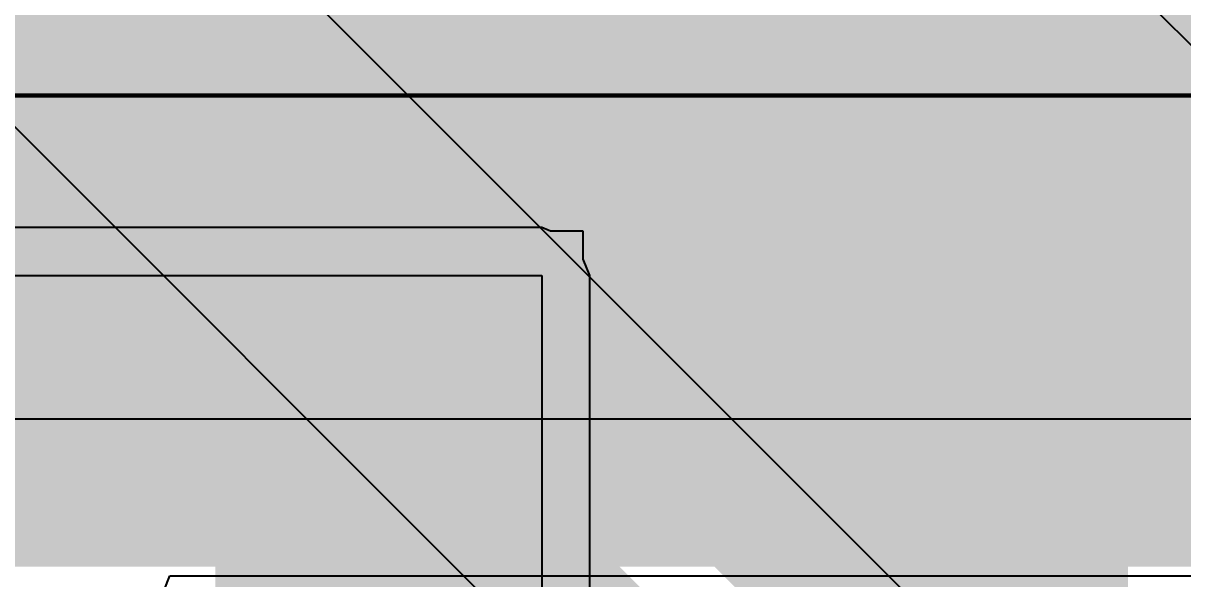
# Model space of a CAD drawing. Header units: inches. Extents: x -6 to 5433, y -4 to 5447.
# Drawn here: x 9.394 to 12.719, y 24.91 to 26.502 of the extents above; entities that cross this region are included whole.
import ezdxf

# ---------------------------------------------------------------- set-up
doc = ezdxf.new("R2010")
doc.units = ezdxf.units.IN
for name, color, linetype in [('Bottom Layer', 5, 'Continuous'), ('Bottom Overlay', 54, 'Continuous'), ('Bottom Paste', 16, 'Continuous'), ('Bottom Solder', 6, 'Continuous'), ('Ground', 16, 'Continuous'), ('Mechanical 4', 56, 'Continuous'), ('Power', 76, 'Continuous'), ('Top Layer', 1, 'Continuous'), ('Top Paste', 8, 'Continuous'), ('Top Solder', 216, 'Continuous')]:
    doc.layers.add(name, color=color, linetype=linetype)
doc.styles.add('Arial', font='', dxfattribs={"height": 0.2})
doc.styles.get('Arial').set_extended_font_data('Arial')

# ---------------------------------------------------------------- blocks, each defined once
blk = doc.blocks.new('C___0603_B_16')
at = {"layer": 'Bottom Layer'}
for points in [[(-1.143, -0.4445), (-1.143, 0.4445), (-0.381, 0.4445), (-0.381, -0.4445)], [(0.381, -0.4445), (0.381, 0.4445), (1.143, 0.4445), (1.143, -0.4445)]]:
    blk.add_hatch(color=5, dxfattribs=at).paths.add_polyline_path(points)
at = {"layer": 'Bottom Paste'}
for points in [[(-1.143, -0.4445), (-1.143, 0.4445), (-0.381, 0.4445), (-0.381, -0.4445)], [(0.381, -0.4445), (0.381, 0.4445), (1.143, 0.4445), (1.143, -0.4445)]]:
    blk.add_hatch(color=16, dxfattribs=at).paths.add_polyline_path(points)
at = {"layer": 'Bottom Solder'}
for points in [[(-1.203, -0.5045), (-1.203, 0.5045), (-0.321, 0.5045), (-0.321, -0.5045)], [(0.321, -0.5045), (0.321, 0.5045), (1.203, 0.5045), (1.203, -0.5045)]]:
    blk.add_hatch(color=6, dxfattribs=at).paths.add_polyline_path(points)
at = {"layer": 'Bottom Overlay'}
for points in [[(-0.4572, 0.5334, 0.127, 0.127, 0), (-1.2446, 0.5334, 0.127, 0.127, 0)], [(-1.2446, 0.5334, 0.127, 0.127, 0), (-1.2446, -0.5334, 0.127, 0.127, 0)], [(1.2446, 0.5334, 0.127, 0.127, 0), (0.4572, 0.5334, 0.127, 0.127, 0)], [(1.2446, 0.5334, 0.127, 0.127, 0), (1.2446, -0.5334, 0.127, 0.127, 0)], [(-0.4572, -0.5334, 0.127, 0.127, 0), (-1.2446, -0.5334, 0.127, 0.127, 0)], [(1.2446, -0.5334, 0.127, 0.127, 0), (0.4572, -0.5334, 0.127, 0.127, 0)]]:
    blk.add_lwpolyline(points, format="xyseb", dxfattribs=at)
for points in [[(-1.2764, 0.5334, 0.0635, 0.0635, 1), (-1.2128, 0.5334, 0.0635, 0.0635, 1)], [(-1.2764, 0.5334, 0.0635, 0.0635, 1), (-1.2128, 0.5334, 0.0635, 0.0635, 1)], [(-0.4889, 0.5334, 0.0635, 0.0635, 1), (-0.4254, 0.5334, 0.0635, 0.0635, 1)], [(0.4254, 0.5334, 0.0635, 0.0635, 1), (0.4889, 0.5334, 0.0635, 0.0635, 1)], [(1.2128, 0.5334, 0.0635, 0.0635, 1), (1.2764, 0.5334, 0.0635, 0.0635, 1)], [(1.2128, 0.5334, 0.0635, 0.0635, 1), (1.2764, 0.5334, 0.0635, 0.0635, 1)], [(-1.2764, -0.5334, 0.0635, 0.0635, 1), (-1.2128, -0.5334, 0.0635, 0.0635, 1)], [(-1.2764, -0.5334, 0.0635, 0.0635, 1), (-1.2128, -0.5334, 0.0635, 0.0635, 1)], [(-0.4889, -0.5334, 0.0635, 0.0635, 1), (-0.4254, -0.5334, 0.0635, 0.0635, 1)], [(0.4254, -0.5334, 0.0635, 0.0635, 1), (0.4889, -0.5334, 0.0635, 0.0635, 1)], [(1.2128, -0.5334, 0.0635, 0.0635, 1), (1.2764, -0.5334, 0.0635, 0.0635, 1)], [(1.2128, -0.5334, 0.0635, 0.0635, 1), (1.2764, -0.5334, 0.0635, 0.0635, 1)]]:
    blk.add_lwpolyline(points, format="xyseb", close=True, dxfattribs=at)
blk = doc.blocks.new('QTH_030_01_L_D_A_K_TR_154')
at = {"layer": 'Top Layer'}
for points in [[(2.5975, 3.811), (2.9025, 3.811), (2.9025, 2.361), (2.5975, 2.361)], [(3.0975, 3.811), (3.4025, 3.811), (3.4025, 2.361), (3.0975, 2.361)], [(3.5975, 3.811), (3.9025, 3.811), (3.9025, 2.361), (3.5975, 2.361)], [(4.0975, 3.811), (4.4025, 3.811), (4.4025, 2.361), (4.0975, 2.361)], [(4.5975, 3.811), (4.9025, 3.811), (4.9025, 2.361), (4.5975, 2.361)], [(5.0975, 3.811), (5.4025, 3.811), (5.4025, 2.361), (5.0975, 2.361)], [(5.5975, 3.811), (5.9025, 3.811), (5.9025, 2.361), (5.5975, 2.361)]]:
    blk.add_hatch(color=1, dxfattribs=at).paths.add_polyline_path(points)
at = {"layer": 'Top Paste'}
for points in [[(2.5975, 3.811), (2.9025, 3.811), (2.9025, 2.361), (2.5975, 2.361)], [(3.0975, 3.811), (3.4025, 3.811), (3.4025, 2.361), (3.0975, 2.361)], [(3.5975, 3.811), (3.9025, 3.811), (3.9025, 2.361), (3.5975, 2.361)], [(4.0975, 3.811), (4.4025, 3.811), (4.4025, 2.361), (4.0975, 2.361)], [(4.5975, 3.811), (4.9025, 3.811), (4.9025, 2.361), (4.5975, 2.361)], [(5.0975, 3.811), (5.4025, 3.811), (5.4025, 2.361), (5.0975, 2.361)], [(5.5975, 3.811), (5.9025, 3.811), (5.9025, 2.361), (5.5975, 2.361)]]:
    blk.add_hatch(color=8, dxfattribs=at).paths.add_polyline_path(points)
at = {"layer": 'Top Solder'}
for points in [[(2.4959, 3.9126), (3.0041, 3.9126), (3.0041, 2.2594), (2.4959, 2.2594)], [(2.9959, 3.9126), (3.5041, 3.9126), (3.5041, 2.2594), (2.9959, 2.2594)], [(3.4959, 3.9126), (4.0041, 3.9126), (4.0041, 2.2594), (3.4959, 2.2594)], [(3.9959, 3.9126), (4.5041, 3.9126), (4.5041, 2.2594), (3.9959, 2.2594)], [(4.4959, 3.9126), (5.0041, 3.9126), (5.0041, 2.2594), (4.4959, 2.2594)], [(4.9959, 3.9126), (5.5041, 3.9126), (5.5041, 2.2594), (4.9959, 2.2594)], [(5.4959, 3.9126), (6.0041, 3.9126), (6.0041, 2.2594), (5.4959, 2.2594)]]:
    blk.add_hatch(color=216, dxfattribs=at).paths.add_polyline_path(points)

msp = doc.modelspace()

# ---------------------------------------------------------------- linework, layer by layer
at = {"layer": 'Bottom Layer'}
for p, q in [((12.0153, 27.1662), (12.9228, 26.2587)), ((10.881, 25.917), (6.8786, 25.917)), ((10.9062, 25.9065), (10.881, 25.917)), ((10.9992, 25.9065), (10.9062, 25.9065)), ((10.9992, 25.8258), (10.9992, 25.9065)), ((11.0184, 25.7795), (10.9992, 25.8258)), ((6.8786, 25.7795), (10.881, 25.7795)), ((10.881, 25.7795), (10.881, 22.9521)), ((11.0184, 23.0896), (11.0184, 25.7795))]:
    msp.add_line(p, q, dxfattribs=at)
at = {"layer": 'Ground'}
for p, q in [((4.6358, 30.9391), (14.4555, 21.1194)), ((13.3983, 23.3951), (7.3792, 29.4142))]:
    msp.add_line(p, q, dxfattribs=at)
for points in [[(4.8006, 31.1039, 0.2032, 0.2032, 0), (15.0958, 20.8087, 0.2032, 0.2032, 0)], [(7.1461, 29.3177, 0.2032, 0.2032, 0), (15.1024, 21.3614, 0.2032, 0.2032, 0)]]:
    msp.add_lwpolyline(points, format="xyseb", dxfattribs=at)
at = {"layer": 'Mechanical 4'}
msp.add_lwpolyline([(3.3624, 26.2949, 0.0127, 0.0127, 0), (27.1324, 26.2949, 0.0127, 0.0127, 0)], format="xyseb", dxfattribs=at)
at = {"layer": 'Power'}
msp.add_line((13.4565, 25.367), (5.7233, 25.367), dxfattribs=at)
msp.add_lwpolyline([(5.6267, 25.1339, 0.2032, 0.2032, 0), (13.4565, 25.1339, 0.2032, 0.2032, 0)], format="xyseb", dxfattribs=at)
at = {"layer": 'Top Layer'}
for p, q in [((9.7636, 24.7917), (9.8147, 24.9187)), ((9.8147, 24.9187), (14.8401, 24.9187))]:
    msp.add_line(p, q, dxfattribs=at)
msp.add_lwpolyline([(10.5606, 25.7707, 0.2032, 0.2032, 0), (10.5606, 26.9566, 0.2032, 0.2032, 0)], format="xyseb", dxfattribs=at)
msp.add_lwpolyline([(10.5098, 25.7707, 0.1016, 0.1016, 1), (10.6114, 25.7707, 0.1016, 0.1016, 1)], format="xyseb", close=True, dxfattribs=at)

# ---------------------------------------------------------------- block references
at = {"rotation": 180}
for name, p in [('QTH_030_01_L_D_A_K_TR_154', (15.3106, 28.8567)), ('C___0603_B_16', (11.2532, 25.335))]:
    msp.add_blockref(name, p, dxfattribs=at)

# ---------------------------------------------------------------- texts
at = {"layer": 'Bottom Overlay', "style": 'Arial', "text_generation_flag": 2}
msp.add_text('C13', height=0.762, dxfattribs=at).set_placement((9.6653, 24.9782))

doc.saveas('drawing.dxf')
